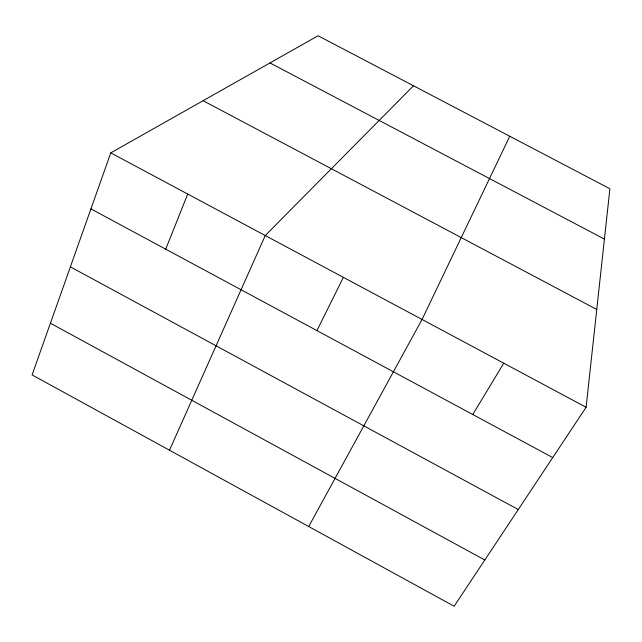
<?xml version="1.0" encoding="UTF-8"?>
<svg xmlns="http://www.w3.org/2000/svg" width="642" height="642" viewBox="0 0 642 642"><rect width="100%" height="100%" fill="white"/><g stroke="black" fill="none" stroke-linecap="round" stroke-linejoin="round"><path stroke-width="0.96" d="M586.106 407.277L609.9 188.756L318.079 35.759L110.777 152.86L32.1 374.92L454.135 606.241L586.106 407.277L110.777 152.86M165.724 249.176L187.721 194.044M169.48 450.219L265.25 235.542L413.48 85.779M509.764 136.256L422.051 319.467L308.706 526.528M316.963 330.614L343.358 277.344M472.777 414.515L503.761 363.195M269.985 62.924L604.419 239.105M203.113 100.706L596.755 309.46M90.923 208.899L552.746 457.577M70.387 266.863L518.271 509.539M50.421 323.223L484.806 560.001"/></g></svg>
